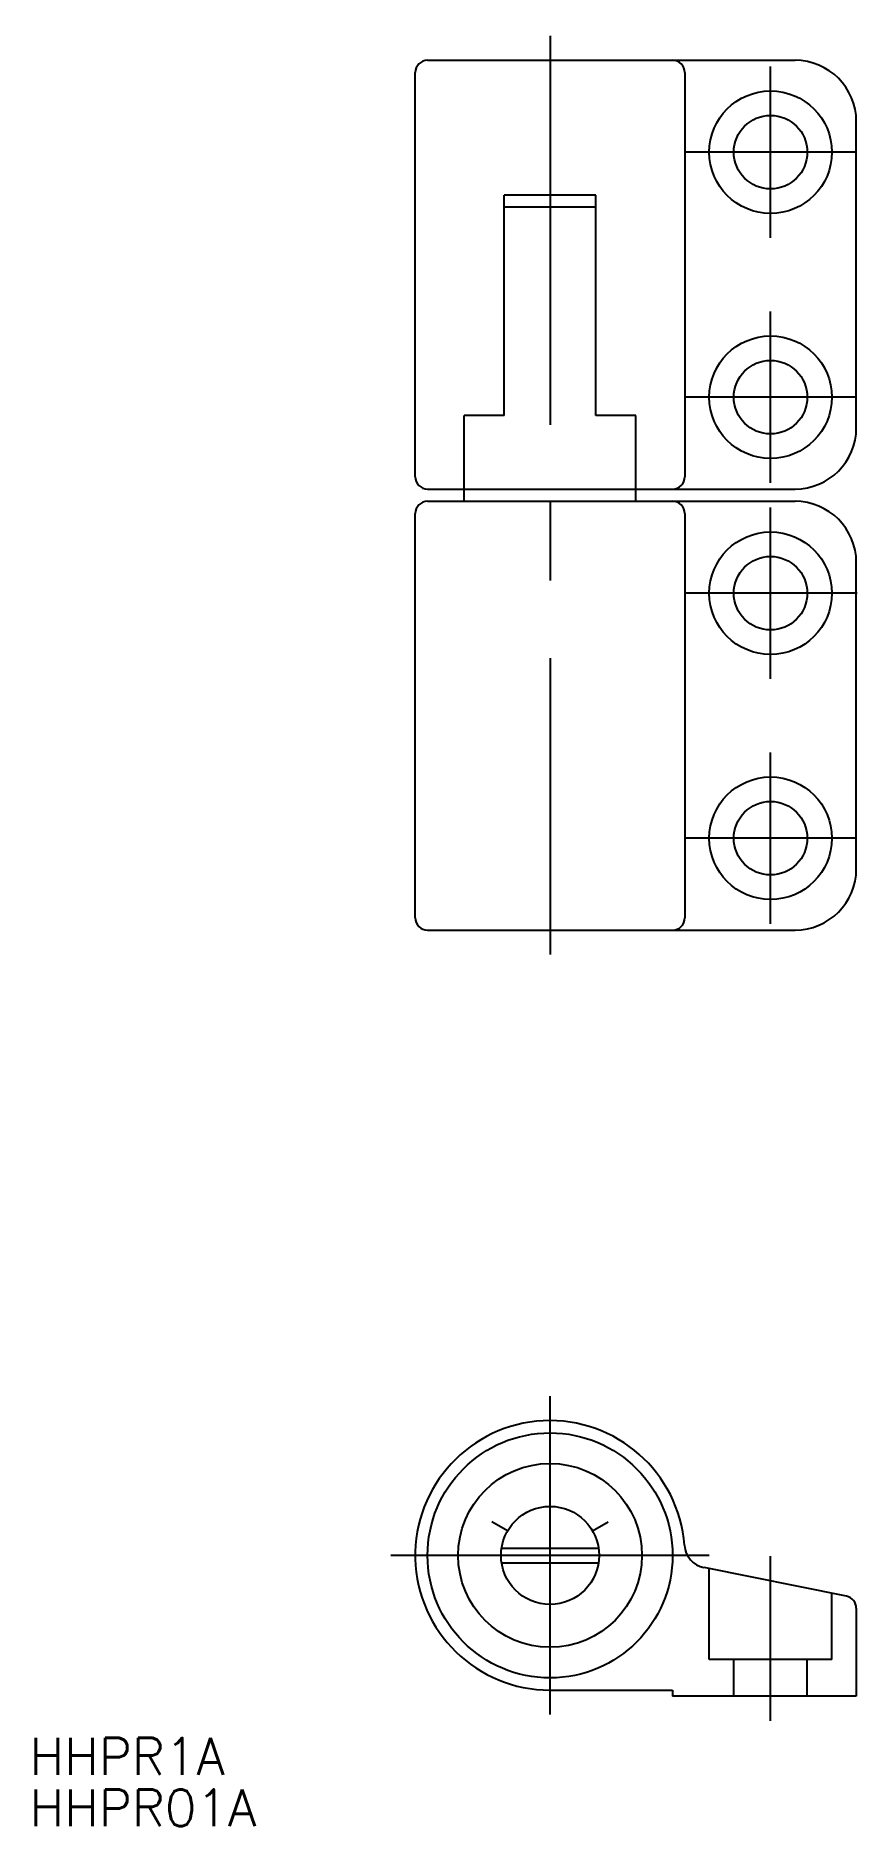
# Model space of a CAD drawing. Extents: x -42 to 25, y -22 to 124.
import ezdxf

# ---------------------------------------------------------------- set-up
doc = ezdxf.new("R2010")
doc.units = 0
doc.linetypes.add('CENTER', pattern=[50.8, 31.75, -6.35, 6.35, -6.35])
doc.linetypes.add('DASHED', pattern=[19.05, 12.7, -6.35])
doc.layers.get('0').update_dxf_attribs({"linetype": 'CONTINUOUS'})
doc.layers.add('CENTER', color=1, linetype='CENTER')
doc.styles.get("Standard").update_dxf_attribs({"font": 'txt.shx', "height": 3, "bigfont": 'bigfont.shx'})

msp = doc.modelspace()

# ---------------------------------------------------------------- linework, layer by layer
at = {"color": 7, "linetype": 'CONTINUOUS'}
for p, q in [((-10, 122.04), (20, 122.04)), ((-11, 88.04), (-11, 121.04)), ((11, 121.04), (11, 88.04)), ((25, 92.04), (25, 117.04)), ((-3.75, 93.04), (-3.75, 111.04)), ((3.75, 111.04), (-3.75, 111.04)), ((3.75, 110.04), (-3.75, 110.04)), ((3.75, 93.04), (3.75, 111.04)), ((-7, 86.04), (-7, 93.04)), ((-3.75, 93.04), (-7, 93.04)), ((7, 93.04), (3.75, 93.04)), ((7, 86.04), (7, 93.04)), ((-10, 87.04), (20, 87.04)), ((-11, 52.04), (-11, 85.04)), ((-10, 86.04), (20, 86.04)), ((11, 85.04), (11, 52.04)), ((25, 56.04), (25, 81.04)), ((-10, 51.04), (20, 51.04)), ((0, 4), (0, 5.47)), ((-3.46, 2), (-4.74, 2.74)), ((3.46, 2), (4.74, 2.74)), ((-3.95, 0.6), (3.95, 0.6)), ((-3.95, -0.6), (3.95, -0.6)), ((24.2, -3.34), (12.57, -0.99)), ((25, -4.32), (25, -11.5)), ((0, -11), (10, -11)), ((10, -11), (10, -11.5)), ((25, -11.5), (10, -11.5))]:
    msp.add_line(p, q, dxfattribs=at)
at = {"color": 3, "linetype": 'DASHED'}
for p, q in [((13, -8.5), (13, -1.08)), ((23, -8.5), (23, -3.1)), ((23, -8.5), (13, -8.5)), ((15, -11.5), (15, -8.5)), ((21, -11.5), (21, -8.5))]:
    msp.add_line(p, q, dxfattribs=at)
at = {"color": 7, "linetype": 'CONTINUOUS'}
for centre, radius in [((18, 114.54), 5), ((18, 114.54), 3), ((18, 94.54), 5), ((18, 94.54), 3), ((18, 78.54), 5), ((18, 78.54), 3), ((18, 58.54), 5), ((18, 58.54), 3), ((0, 0), 10), ((0, 0), 7.5), ((0, 0), 4)]:
    msp.add_circle(centre, radius, dxfattribs=at)
for centre, radius, start, end in [((-10, 121.04), 1, 90, 180), ((10, 121.04), 1, 0, 90), ((20, 117.04), 5, 0, 90), ((20, 92.04), 5, 270, 0), ((-10, 88.04), 1, 180, 270), ((10, 88.04), 1, 270, 0), ((-10, 85.04), 1, 90, 180), ((10, 85.04), 1, 0, 90), ((20, 81.04), 5, 0, 90), ((20, 56.04), 5, 270, 0), ((-10, 52.04), 1, 180, 270), ((10, 52.04), 1, 270, 0), ((0, 0), 11, 4.2887, 270), ((12.96, 0.97), 2, 184.2887, 258.5781), ((24, -4.32), 1, 0, 78.5781)]:
    msp.add_arc(centre, radius, start, end, dxfattribs=at)
at = {"layer": 'CENTER', "color": 1, "linetype": 'CENTER'}
for p, q in [((0, 124.04), (0, 49.04)), ((18, 107.54), (18, 121.54)), ((25, 114.54), (11, 114.54)), ((18, 87.54), (18, 101.54)), ((25, 94.54), (11, 94.54)), ((18, 71.54), (18, 85.54)), ((25.07, 78.54), (11.07, 78.54)), ((18, 51.54), (18, 65.54)), ((25, 58.54), (11, 58.54)), ((0, -13), (0, 13)), ((13, 0), (-13, 0)), ((18, -13.5), (18, -0.05))]:
    msp.add_line(p, q, dxfattribs=at)

# ---------------------------------------------------------------- texts
at = {"color": 7, "linetype": 'CONTINUOUS'}
for s, p in [('HHPR1A', (-42.49, -17.9)), ('HHPR01A', (-42.49, -22.1))]:
    msp.add_text(s, height=3, dxfattribs=at).set_placement(p)

doc.saveas('drawing.dxf')
